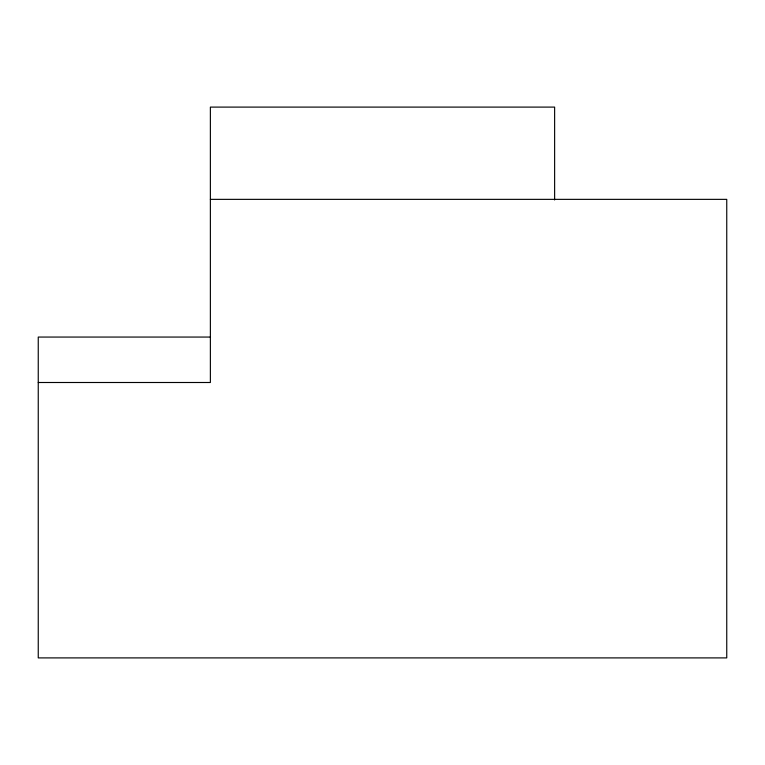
<?xml version="1.0" encoding="UTF-8"?>
<svg xmlns="http://www.w3.org/2000/svg" width="765" height="765" viewBox="0 0 765 765"><rect width="100%" height="100%" fill="white"/><g stroke="black" fill="none" stroke-linecap="round" stroke-linejoin="round"><path stroke-width="1.15" d="M210.375 199.359L726.75 199.359L726.75 657.9L38.25 657.9L38.25 337.059L210.375 337.059M38.25 382.5L210.375 382.5L210.375 107.1L554.625 107.1L554.625 199.952"/></g></svg>
